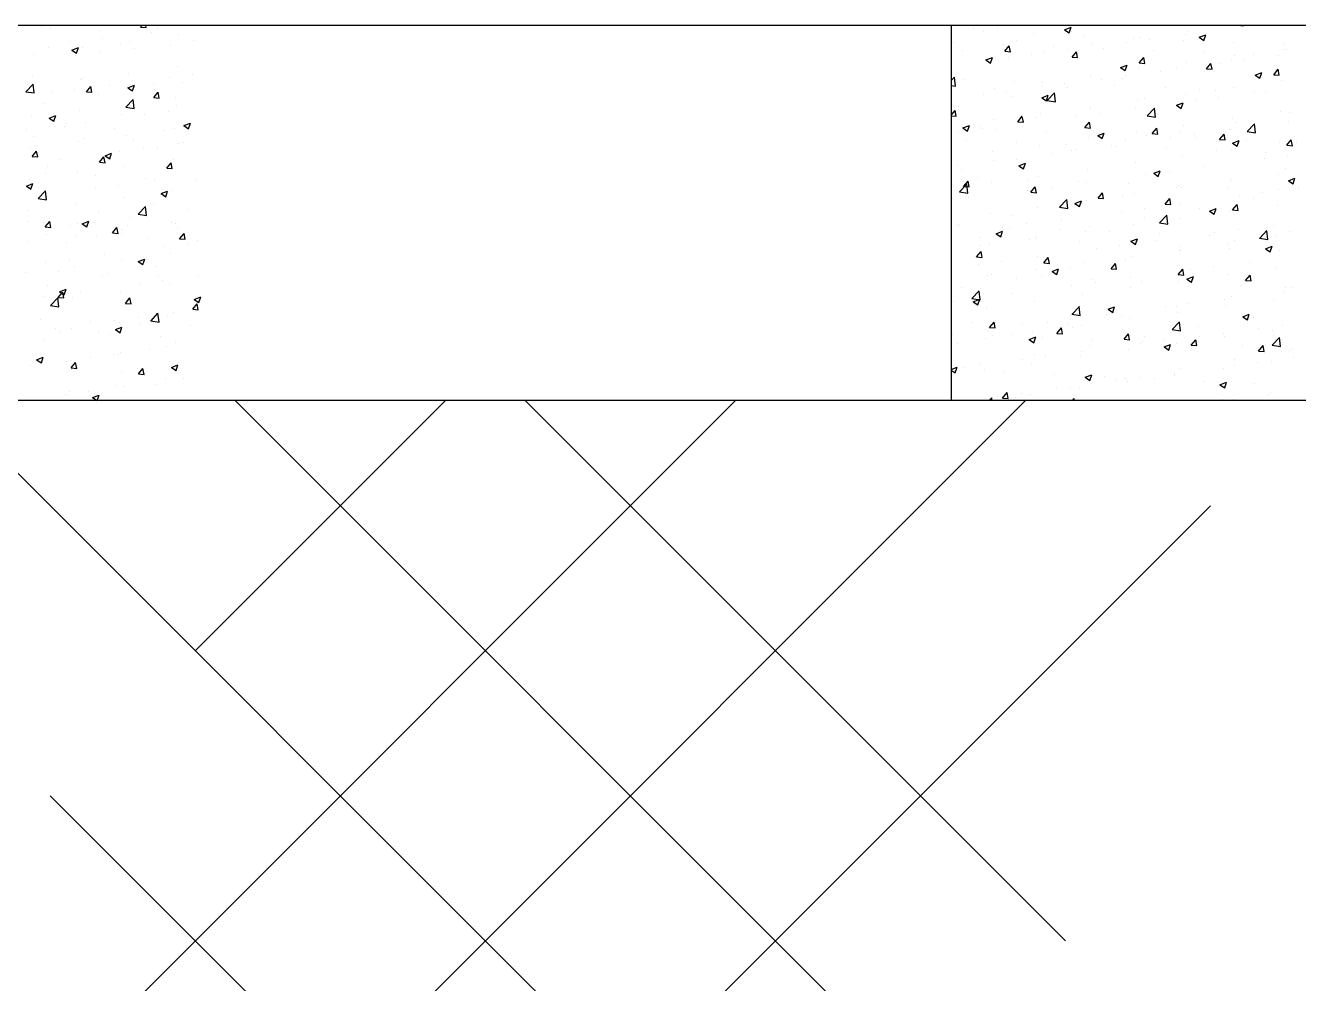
# Model space of a CAD drawing. Header units: millimetres. Extents: x 331487 to 517269, y 198509 to 399936.
# Drawn here: x 392906 to 394263, y 398915 to 399936 of the extents above; entities that cross this region are included whole.
import ezdxf

# ---------------------------------------------------------------- set-up
doc = ezdxf.new("R2010")
doc.units = ezdxf.units.MM
doc.header["$MEASUREMENT"] = 0
doc.linetypes.add('DASHED', pattern=[0.75, 0.5, -0.25])
doc.layers.add('9th_Sunk', color=251, linetype='DASHED', lineweight=5)
doc.layers.add('COLUMN', color=6, linetype='Continuous')

msp = doc.modelspace()

# ---------------------------------------------------------------- linework, layer by layer
at = {"layer": '9th_Sunk', "linetype": 'Continuous'}
for p, q in [((392770.1, 398643.6), (393663, 399536.5)), ((392770.1, 398334.3), (393972.3, 399536.5)), ((394942.9, 397413.5), (392820, 399536.5)), ((393086.8, 399269.7), (393353.6, 399536.5)), ((394478.9, 398186.9), (393129.3, 399536.5)), ((394014.9, 398960.3), (393438.7, 399536.5)), ((392770.1, 398024.9), (394169.5, 399424.3)), ((395407, 396640.1), (392932.1, 399115))]:
    msp.add_line(p, q, dxfattribs=at)
at = {"layer": 'COLUMN'}
for p, q in [((420345.7, 399936.5), (392220.1, 399936.5)), ((393892.9, 399936.5), (393892.9, 399536.5)), ((420350.1, 399536.5), (392620.1, 399536.5))]:
    msp.add_line(p, q, dxfattribs=at)
at = {"layer": 'COLUMN', "color": 2, "linetype": 'Continuous'}
for p, q in [((393028.5, 399934.7), (393030, 399936.5)), ((393034.5, 399934.2), (393034.1, 399936.5)), ((393941.9, 399935.8), (393941.9, 399935.8)), ((394201.9, 399936.5), (394204.4, 399936.1)), ((394204.4, 399936.1), (394204.4, 399936.5)), ((392922.4, 399935.2), (392922.4, 399935.2)), ((392932.8, 399933.3), (392932.8, 399933.3)), ((392986.2, 399931), (392986.2, 399931)), ((392988.1, 399923), (392988.1, 399923)), ((393028.5, 399934.7), (393034.5, 399934.2)), ((393039.6, 399928.8), (393039.6, 399928.8)), ((393046.4, 399933), (393046.4, 399933)), ((393068.5, 399926.5), (393068.5, 399926.5)), ((393916.9, 399933.2), (393916.9, 399933.2)), ((393927.4, 399929.7), (393927.4, 399929.7)), ((393980.8, 399927.5), (393980.8, 399927.5)), ((394013.9, 399931.9), (394020.9, 399934.6)), ((394013.9, 399931.9), (394018.9, 399928.6)), ((394018.9, 399928.6), (394020.9, 399934.6)), ((394021.3, 399930), (394021.3, 399930)), ((394034.2, 399925.2), (394034.2, 399925.2)), ((394087.6, 399923), (394087.6, 399923)), ((394094.5, 399923.4), (394094.5, 399923.4)), ((394104.8, 399922), (394104.8, 399922)), ((394142.7, 399927), (394142.7, 399927)), ((394145, 399929.8), (394145, 399929.8)), ((394157.6, 399923.9), (394164.6, 399926.6)), ((394157.6, 399923.9), (394162.6, 399920.6)), ((394162.6, 399920.6), (394164.6, 399926.6)), ((394205.8, 399935.3), (394205.8, 399935.3)), ((392929.8, 399913), (392929.8, 399913)), ((392953.9, 399919.8), (392953.9, 399919.8)), ((392955.2, 399910.3), (392962.2, 399913)), ((392955.2, 399910.3), (392960.2, 399906.9)), ((392960.2, 399906.9), (392962.2, 399912.9)), ((392966, 399912.6), (392966, 399912.6)), ((393007.3, 399917.6), (393007.3, 399917.6)), ((393016.6, 399919), (393016.6, 399919)), ((393022.2, 399912.4), (393022.2, 399912.4)), ((393060.7, 399915.3), (393060.7, 399915.3)), ((393085.3, 399920.7), (393085.3, 399920.7)), ((393895.1, 399918.6), (393895.1, 399918.6)), ((393904.7, 399910), (393904.7, 399910)), ((393948.5, 399916.3), (393948.5, 399916.3)), ((393950.1, 399909), (393955, 399914.8)), ((393950.1, 399909), (393956.1, 399908.5)), ((393956.1, 399908.5), (393955, 399914.8)), ((393963, 399920), (393963, 399920)), ((393991.2, 399908.9), (393991.2, 399908.9)), ((394001.9, 399914), (394001.9, 399914)), ((394016.6, 399910.4), (394016.6, 399910.4)), ((394021.9, 399902.7), (394026.7, 399908.5)), ((394027.8, 399902.2), (394026.7, 399908.5)), ((394043.1, 399916.4), (394043.1, 399916.4)), ((394055.3, 399911.8), (394055.3, 399911.8)), ((394079.8, 399918.7), (394079.8, 399918.7)), ((394108.7, 399909.5), (394108.7, 399909.5)), ((394141, 399920.7), (394141, 399920.7)), ((394194.3, 399918.5), (394194.3, 399918.5)), ((394247, 399911.1), (394247, 399911.1)), ((394247.7, 399916.2), (394247.7, 399916.2)), ((394250.4, 399910.4), (394250.4, 399910.4)), ((392914.7, 399905.6), (392914.7, 399905.6)), ((392959.2, 399904.1), (392959.2, 399904.1)), ((392984.3, 399907.4), (392984.3, 399907.4)), ((393929.9, 399899.7), (393936.9, 399902.4)), ((393929.9, 399899.7), (393934.9, 399896.3)), ((393934.9, 399896.3), (393936.9, 399902.4)), ((393940.7, 399902.5), (393940.7, 399902.5)), ((393953.7, 399902.1), (393953.7, 399902.1)), ((393978.8, 399905.4), (393978.8, 399905.4)), ((394021.9, 399902.7), (394027.9, 399902.2)), ((394093.6, 399896.5), (394098.4, 399902.2)), ((394093.6, 399896.5), (394099.6, 399896)), ((394099.6, 399895.9), (394098.4, 399902.2)), ((394143.8, 399896.5), (394143.8, 399896.5)), ((394162, 399907.3), (394162, 399907.3)), ((394165.3, 399890.2), (394170.1, 399895.9)), ((394171.3, 399889.7), (394170.1, 399895.9)), ((394179.5, 399895.9), (394179.5, 399895.9)), ((394192.1, 399900.4), (394192.1, 399900.4)), ((394195.7, 399904), (394195.7, 399904)), ((394204.6, 399899.2), (394204.6, 399899.2)), ((394215.4, 399905), (394215.4, 399905)), ((394242.4, 399904.1), (394242.4, 399904.1)), ((392912.9, 399882.5), (392912.9, 399882.5)), ((393015.3, 399885.7), (393015.3, 399885.7)), ((393067.3, 399893.2), (393067.3, 399893.2)), ((393084, 399884.5), (393084, 399884.5)), ((393892.9, 399877.7), (393896.4, 399881.3)), ((393897.5, 399871.8), (393896.4, 399881.3)), ((394041.9, 399883.1), (394041.9, 399883.1)), ((394073.6, 399891.7), (394080.6, 399894.3)), ((394073.6, 399891.7), (394078.6, 399888.3)), ((394078.5, 399882.6), (394078.5, 399882.6)), ((394078.6, 399888.3), (394080.6, 399894.3)), ((394093.3, 399890.1), (394093.3, 399890.1)), ((394116.4, 399887.5), (394116.4, 399887.5)), ((394133.8, 399890.4), (394133.8, 399890.4)), ((394165.3, 399890.2), (394171.3, 399889.7)), ((394217.3, 399883.6), (394224.3, 399886.3)), ((394217.3, 399883.6), (394222.3, 399880.3)), ((394222.3, 399880.3), (394224.3, 399886.3)), ((394237.1, 399883.9), (394241.9, 399889.7)), ((394237.1, 399883.9), (394243, 399883.4)), ((394243, 399883.4), (394241.9, 399889.7)), ((392906, 399865.8), (392913.7, 399873.9)), ((392913.5, 399872.3), (392913.5, 399872.3)), ((392914.9, 399864.5), (392913.8, 399874)), ((392958, 399867.9), (392958, 399867.9)), ((392964.8, 399879.3), (392964.8, 399879.3)), ((392966.3, 399880.2), (392966.3, 399880.2)), ((392970.6, 399865.8), (392975.5, 399871.5)), ((392976.6, 399865.2), (392975.5, 399871.5)), ((392995.8, 399872.9), (392995.8, 399872.9)), ((393014.9, 399870), (393021.9, 399872.7)), ((393014.9, 399870), (393019.9, 399866.6)), ((393019.7, 399877.9), (393019.7, 399877.9)), ((393019.9, 399866.6), (393021.9, 399872.7)), ((393042.3, 399873.3), (393042.3, 399873.3)), ((393059, 399881.2), (393059, 399881.2)), ((393073.1, 399875.7), (393073.1, 399875.7)), ((393892.9, 399872.5), (393897.5, 399871.8)), ((393907.5, 399878.9), (393907.5, 399878.9)), ((393939.5, 399869.2), (393939.5, 399869.2)), ((393960.9, 399876.6), (393960.9, 399876.6)), ((393990, 399875.6), (393990, 399875.6)), ((393990.3, 399870.9), (393990.3, 399870.9)), ((394014.3, 399874.4), (394014.3, 399874.4)), ((394017.2, 399870.4), (394017.2, 399870.4)), ((394053.5, 399879.3), (394053.5, 399879.3)), ((394067.7, 399872.1), (394067.7, 399872.1)), ((394075.5, 399880.4), (394075.5, 399880.4)), ((394121.1, 399869.9), (394121.1, 399869.9)), ((394157.8, 399868.4), (394157.8, 399868.4)), ((394194.5, 399870.7), (394194.5, 399870.7)), ((394216.1, 399878.4), (394216.1, 399878.4)), ((394245.8, 399877.8), (394245.8, 399877.8)), ((392906, 399865.8), (392914.9, 399864.5)), ((392932.9, 399864.6), (392932.9, 399864.6)), ((392970.6, 399865.8), (392976.6, 399865.3)), ((392984, 399863.3), (392984, 399863.3)), ((393012.7, 399849.3), (393020.5, 399857.4)), ((393021.6, 399847.9), (393020.5, 399857.4)), ((393042.4, 399859.5), (393047.2, 399865.2)), ((393042.4, 399859.5), (393048.4, 399859)), ((393048.4, 399859), (393047.2, 399865.2)), ((393066.1, 399859.9), (393066.1, 399859.9)), ((393927.4, 399862.7), (393927.4, 399862.7)), ((393952.4, 399866), (393952.4, 399866)), ((393958.8, 399860.4), (393958.8, 399860.4)), ((393989.6, 399859.4), (393996.6, 399862.1)), ((393989.6, 399859.4), (393994.6, 399856)), ((393994.6, 399856), (393996.6, 399862.1)), ((393995.3, 399856.6), (394004.2, 399855.2)), ((393995.4, 399856.6), (394003.1, 399864.7)), ((394004.2, 399855.2), (394003.1, 399864.7)), ((394092, 399856.8), (394092, 399856.8)), ((394099.4, 399858.4), (394099.4, 399858.4)), ((394142.5, 399863.2), (394142.5, 399863.2)), ((394153.2, 399856.4), (394153.2, 399856.4)), ((394174.5, 399867.6), (394174.5, 399867.6)), ((394178.3, 399859.7), (394178.3, 399859.7)), ((394216.1, 399864.7), (394216.1, 399864.7)), ((394227.8, 399865.4), (394227.8, 399865.4)), ((392925.7, 399853.3), (392925.7, 399853.3)), ((392963.6, 399846), (392963.6, 399846)), ((393008, 399841.4), (393008, 399841.4)), ((393012.7, 399849.3), (393021.6, 399847.9)), ((393014.1, 399852.4), (393014.1, 399852.4)), ((393032.7, 399841.8), (393032.7, 399841.8)), ((393057.7, 399845.1), (393057.7, 399845.1)), ((393066.3, 399851.4), (393066.3, 399851.4)), ((393892.9, 399840.8), (393897.1, 399845.8)), ((393898.3, 399839.6), (393897.1, 399845.8)), ((393900.5, 399850.3), (393900.5, 399850.3)), ((393988.8, 399842.3), (393988.8, 399842.3)), ((394040.7, 399849.8), (394040.7, 399849.8)), ((394041.1, 399848.4), (394041.1, 399848.4)), ((394052.2, 399843.1), (394052.2, 399843.1)), ((394090.1, 399848.1), (394090.1, 399848.1)), ((394102.1, 399840.1), (394109.9, 399848.2)), ((394110.9, 399838.7), (394109.8, 399848.2)), ((394133.3, 399851.4), (394140.3, 399854.1)), ((394133.3, 399851.4), (394138.3, 399848)), ((394138.3, 399848), (394140.3, 399854.1)), ((394244.6, 399844.5), (394244.6, 399844.5)), ((394254.3, 399843.4), (394254.3, 399843.4)), ((392912.3, 399839), (392912.3, 399839)), ((392930.9, 399837.7), (392937.9, 399840.4)), ((392930.9, 399837.7), (392935.9, 399834.4)), ((392931.7, 399828.5), (392931.7, 399828.5)), ((392935.9, 399834.4), (392937.9, 399840.4)), ((392946.8, 399829.1), (392946.8, 399829.1)), ((392949.6, 399831.4), (392949.6, 399831.4)), ((392969.5, 399833.5), (392969.5, 399833.5)), ((393074.6, 399829.7), (393081.6, 399832.4)), ((393074.6, 399829.7), (393079.6, 399826.4)), ((393079.6, 399826.4), (393081.6, 399832.4)), ((393892.9, 399840), (393898.3, 399839.6)), ((393905.6, 399827.2), (393912.6, 399829.8)), ((393905.6, 399827.2), (393910.5, 399823.8)), ((393910.5, 399823.8), (393912.6, 399829.8)), ((393924.5, 399828.4), (393924.5, 399828.4)), ((393938.2, 399835.9), (393938.2, 399835.9)), ((393964, 399833.8), (393968.8, 399839.6)), ((393964, 399833.8), (393970, 399833.3)), ((393964, 399831.5), (393964, 399831.5)), ((393970, 399833.3), (393968.8, 399839.5)), ((393982.8, 399838.4), (393982.8, 399838.4)), ((394027.2, 399839.8), (394027.2, 399839.8)), ((394035.7, 399827.5), (394040.6, 399833.3)), ((394035.7, 399827.5), (394041.7, 399827)), ((394041.7, 399827), (394040.6, 399833.3)), ((394102, 399840), (394110.9, 399838.7)), ((394107.5, 399821.3), (394112.3, 399827)), ((394113.5, 399820.7), (394112.3, 399827)), ((394141.3, 399829.9), (394141.3, 399829.9)), ((394193.3, 399837.4), (394193.3, 399837.4)), ((394196, 399833.4), (394196, 399833.4)), ((394208.8, 399823.5), (394216.6, 399831.6)), ((394217.7, 399822.1), (394216.6, 399831.6)), ((394253, 399833.6), (394253, 399833.6)), ((392906.6, 399825.2), (392906.6, 399825.2)), ((392914.5, 399817.9), (392914.5, 399817.9)), ((392967.9, 399815.7), (392967.9, 399815.7)), ((393000.2, 399826.8), (393000.2, 399826.8)), ((393012.9, 399819.2), (393012.9, 399819.2)), ((393021.3, 399813.4), (393021.3, 399813.4)), ((393053.6, 399824.6), (393053.6, 399824.6)), ((393064.8, 399826.7), (393064.8, 399826.7)), ((393901.1, 399823.2), (393901.1, 399823.2)), ((393909.2, 399814.4), (393909.2, 399814.4)), ((393926.1, 399826.5), (393926.1, 399826.5)), ((393941.4, 399825.5), (393941.4, 399825.5)), ((393994.8, 399823.3), (393994.8, 399823.3)), ((394039.5, 399816.5), (394039.5, 399816.5)), ((394048.2, 399821), (394048.2, 399821)), ((394049.3, 399819.1), (394056.3, 399821.8)), ((394049.3, 399819.1), (394054.2, 399815.8)), ((394054.2, 399815.8), (394056.3, 399821.8)), ((394079.3, 399813.4), (394079.3, 399813.4)), ((394090.8, 399823.5), (394090.8, 399823.5)), ((394101.6, 399818.8), (394101.6, 399818.8)), ((394107.5, 399821.3), (394113.5, 399820.7)), ((394126.9, 399817), (394126.9, 399817)), ((394137.6, 399823.4), (394137.6, 399823.4)), ((394152, 399820.3), (394152, 399820.3)), ((394155, 399816.5), (394155, 399816.5)), ((394179.2, 399815), (394184, 399820.7)), ((394179.2, 399815), (394185.2, 399814.5)), ((394185.2, 399814.5), (394184, 399820.7)), ((394189.8, 399825.3), (394189.8, 399825.3)), ((394193, 399811.1), (394200, 399813.8)), ((394198, 399807.8), (394200, 399813.8)), ((394208.4, 399814.3), (394208.4, 399814.3)), ((394208.8, 399823.5), (394217.7, 399822.1)), ((394250.9, 399808.7), (394255.7, 399814.4)), ((394256.9, 399808.2), (394255.7, 399814.4)), ((392911.1, 399805.7), (392911.1, 399805.7)), ((392912.8, 399796.8), (392917.6, 399802.6)), ((392918.8, 399796.3), (392917.6, 399802.6)), ((392962.4, 399812.8), (392962.4, 399812.8)), ((392990.6, 399797.5), (392997.6, 399800.2)), ((392995.6, 399794.1), (392997.6, 399800.2)), ((393006.4, 399802.3), (393006.4, 399802.3)), ((393031.4, 399805.6), (393031.4, 399805.6)), ((393046.1, 399806.4), (393046.1, 399806.4)), ((393069.3, 399810.6), (393069.3, 399810.6)), ((393074.7, 399811.2), (393074.7, 399811.2)), ((393937, 399802.6), (393937, 399802.6)), ((393962.5, 399812.1), (393962.5, 399812.1)), ((393987.5, 399809), (393987.5, 399809)), ((394000.9, 399800.4), (394000.9, 399800.4)), ((394015.9, 399809.9), (394015.9, 399809.9)), ((394021, 399803.4), (394021, 399803.4)), ((394025.9, 399803.7), (394025.9, 399803.7)), ((394063.8, 399808.7), (394063.8, 399808.7)), ((394069.3, 399807.6), (394069.3, 399807.6)), ((394122.7, 399805.3), (394122.7, 399805.3)), ((394176.1, 399803.1), (394176.1, 399803.1)), ((394192.1, 399804.1), (394192.1, 399804.1)), ((394193, 399811.1), (394198, 399807.8)), ((394229.4, 399800.8), (394229.4, 399800.8)), ((394243.4, 399811.2), (394243.4, 399811.2)), ((394250.9, 399808.7), (394256.9, 399808.2)), ((394261.7, 399812), (394261.7, 399812)), ((392912.8, 399796.8), (392918.8, 399796.3)), ((392929.5, 399786.4), (392929.5, 399786.4)), ((392943.2, 399794), (392943.2, 399794)), ((392984.5, 399790.6), (392989.3, 399796.3)), ((392984.5, 399790.6), (392990.5, 399790)), ((392987.8, 399796.4), (392987.8, 399796.4)), ((392990.5, 399790), (392989.3, 399796.3)), ((392990.6, 399797.5), (392995.6, 399794.1)), ((393056.3, 399784.3), (393061.1, 399790)), ((393062.2, 399783.8), (393061.1, 399790)), ((393063.6, 399793.4), (393063.6, 399793.4)), ((393899.8, 399787.1), (393899.8, 399787.1)), ((393937.7, 399792.1), (393937.7, 399792.1)), ((393962.7, 399793.4), (393962.7, 399793.4)), ((393965.2, 399786.9), (393972.2, 399789.6)), ((393965.2, 399786.9), (393970.2, 399783.5)), ((393970.2, 399783.5), (393972.2, 399789.6)), ((394089.6, 399790.2), (394089.6, 399790.2)), ((394140.1, 399796.6), (394140.1, 399796.6)), ((394226.7, 399794.1), (394226.7, 399794.1)), ((394251.7, 399797.4), (394251.7, 399797.4)), ((392926.9, 399778.3), (392926.9, 399778.3)), ((392961.2, 399779.5), (392961.2, 399779.5)), ((392980.3, 399776), (392980.3, 399776)), ((393011.7, 399785.9), (393011.7, 399785.9)), ((393033.7, 399773.8), (393033.7, 399773.8)), ((393056.3, 399784.3), (393062.2, 399783.8)), ((393904.4, 399783.4), (393904.4, 399783.4)), ((393921.6, 399774.7), (393921.6, 399774.7)), ((393986.3, 399775.7), (393986.3, 399775.7)), ((394038.3, 399783.2), (394038.3, 399783.2)), ((394100.6, 399777.5), (394100.6, 399777.5)), ((394109, 399778.9), (394116, 399781.6)), ((394109, 399778.9), (394113.9, 399775.5)), ((394113.9, 399775.5), (394116, 399781.6)), ((394125.6, 399780.8), (394125.6, 399780.8)), ((394163.5, 399785.8), (394163.5, 399785.8)), ((394191.8, 399773.8), (394191.8, 399773.8)), ((394242.2, 399777.9), (394242.2, 399777.9)), ((394250.1, 399783.8), (394250.1, 399783.8)), ((394252.7, 399770.9), (394259.7, 399773.6)), ((394257.6, 399767.5), (394259.7, 399773.6)), ((392906.6, 399765.2), (392913.6, 399767.9)), ((392906.6, 399765.2), (392911.6, 399761.9)), ((392909.8, 399772.4), (392909.8, 399772.4)), ((392911.5, 399761.9), (392913.6, 399767.9)), ((392919.2, 399751.9), (392927, 399760)), ((392928.1, 399750.5), (392927, 399760)), ((392980.1, 399762.9), (392980.1, 399762.9)), ((393005.1, 399766.2), (393005.1, 399766.2)), ((393043, 399771.2), (393043, 399771.2)), ((393050.3, 399757.2), (393057.3, 399759.9)), ((393055.3, 399753.9), (393057.3, 399759.9)), ((393062.4, 399760.1), (393062.4, 399760.1)), ((393087.1, 399771.5), (393087.1, 399771.5)), ((393901.9, 399759.2), (393909.7, 399767.3)), ((393901.9, 399759.2), (393910.8, 399757.8)), ((393906.2, 399764.9), (393911, 399770.6)), ((393906.2, 399764.9), (393912.1, 399764.3)), ((393910.8, 399757.8), (393909.6, 399767.3)), ((393912.1, 399764.3), (393911, 399770.6)), ((393935.8, 399769.3), (393935.8, 399769.3)), ((393974.6, 399760.9), (393974.6, 399760.9)), ((393974.9, 399772.5), (393974.9, 399772.5)), ((393977.9, 399758.6), (393982.7, 399764.3)), ((393983.9, 399758.1), (393982.7, 399764.3)), ((393999.6, 399764.2), (393999.6, 399764.2)), ((394028.3, 399770.2), (394028.3, 399770.2)), ((394037.5, 399769.2), (394037.5, 399769.2)), ((394081.7, 399767.9), (394081.7, 399767.9)), ((394133.5, 399763.8), (394133.5, 399763.8)), ((394135.1, 399765.7), (394135.1, 399765.7)), ((394138.9, 399763.4), (394138.9, 399763.4)), ((394188.5, 399763.4), (394188.5, 399763.4)), ((394190.8, 399770.9), (394190.8, 399770.9)), ((394241.8, 399761.2), (394241.8, 399761.2)), ((394252.7, 399770.9), (394257.6, 399767.5)), ((394263.3, 399763), (394263.3, 399763)), ((392916.9, 399754.6), (392916.9, 399754.6)), ((392919.2, 399751.9), (392928.1, 399750.5)), ((392960, 399746.2), (392960, 399746.2)), ((393010.5, 399752.6), (393010.5, 399752.6)), ((393042, 399746.7), (393042, 399746.7)), ((393050.3, 399757.2), (393055.3, 399753.9)), ((393911.4, 399752.6), (393911.4, 399752.6)), ((393977.9, 399758.6), (393983.9, 399758.1)), ((394008.6, 399742.7), (394016.4, 399750.8)), ((394017.5, 399741.3), (394016.4, 399750.8)), ((394024.9, 399746.6), (394031.9, 399749.3)), ((394024.9, 399746.6), (394029.9, 399743.3)), ((394029.9, 399743.3), (394031.9, 399749.3)), ((394037, 399749.9), (394037, 399749.9)), ((394049.6, 399752.3), (394054.4, 399758.1)), ((394049.6, 399752.3), (394055.6, 399751.8)), ((394055.6, 399751.8), (394054.4, 399758.1)), ((394075.2, 399753.7), (394075.2, 399753.7)), ((394088.4, 399757), (394088.4, 399757)), ((394121.4, 399746), (394126.2, 399751.8)), ((394121.4, 399746), (394127.3, 399745.5)), ((394127.3, 399745.5), (394126.2, 399751.8)), ((394137.2, 399746.4), (394137.2, 399746.4)), ((394193.1, 399739.8), (394197.9, 399745.5)), ((394199.1, 399739.2), (394197.9, 399745.5)), ((394200.4, 399754.7), (394200.4, 399754.7)), ((394215.8, 399751.8), (394215.8, 399751.8)), ((394225.4, 399758), (394225.4, 399758)), ((392908.6, 399739.1), (392908.6, 399739.1)), ((392983.7, 399736.7), (392983.7, 399736.7)), ((393025.9, 399735.3), (393033.7, 399743.4)), ((393026, 399735.3), (393034.9, 399733.9)), ((393034.9, 399733.9), (393033.7, 399743.4)), ((393079.8, 399740.1), (393079.8, 399740.1)), ((393934.6, 399736), (393934.6, 399736)), ((393958.6, 399733.7), (393958.6, 399733.7)), ((393985.1, 399742.4), (393985.1, 399742.4)), ((394008.6, 399742.6), (394017.5, 399741.3)), ((394016.9, 399743.7), (394016.9, 399743.7)), ((394074.3, 399738.1), (394074.3, 399738.1)), ((394099.3, 399741.4), (394099.3, 399741.4)), ((394115.3, 399726.1), (394123.1, 399734.2)), ((394124.2, 399724.7), (394123.1, 399734.2)), ((394157.5, 399741.8), (394157.5, 399741.8)), ((394168.7, 399738.6), (394175.7, 399741.3)), ((394168.7, 399738.6), (394173.6, 399735.3)), ((394173.6, 399735.3), (394175.7, 399741.3)), ((394189.6, 399737.6), (394189.6, 399737.6)), ((394193.1, 399739.8), (394199.1, 399739.2)), ((394241, 399744.6), (394241, 399744.6)), ((392907.5, 399727.2), (392907.5, 399727.2)), ((392925.4, 399726.7), (392925.4, 399726.7)), ((392926.7, 399721.6), (392931.5, 399727.4)), ((392926.7, 399721.6), (392932.7, 399721.1)), ((392932.6, 399721.1), (392931.5, 399727.4)), ((392953.8, 399723.5), (392953.8, 399723.5)), ((392960.8, 399724.9), (392960.8, 399724.9)), ((392966.3, 399725), (392973.3, 399727.7)), ((392966.3, 399725), (392971.2, 399721.6)), ((392971.2, 399721.6), (392973.3, 399727.7)), ((392978.8, 399726.8), (392978.8, 399726.8)), ((392998.4, 399715.3), (393003.2, 399721.1)), ((393004.4, 399714.8), (393003.2, 399721.1)), ((393009.3, 399719.3), (393009.3, 399719.3)), ((393014.2, 399722.7), (393014.2, 399722.7)), ((393016.7, 399731.7), (393016.7, 399731.7)), ((393061.2, 399726.8), (393061.2, 399726.8)), ((393066, 399724.8), (393066, 399724.8)), ((393067.6, 399720.4), (393067.6, 399720.4)), ((393900.2, 399723.7), (393900.2, 399723.7)), ((393902.1, 399723.6), (393902.1, 399723.6)), ((393948.2, 399721.5), (393948.2, 399721.5)), ((393955.5, 399721.4), (393955.5, 399721.4)), ((393973.3, 399724.8), (393973.3, 399724.8)), ((394008.8, 399719.1), (394008.8, 399719.1)), ((394011.2, 399729.8), (394011.2, 399729.8)), ((394040.8, 399721.8), (394040.8, 399721.8)), ((394087.2, 399723.7), (394087.2, 399723.7)), ((394099.2, 399731.8), (394099.2, 399731.8)), ((394115.3, 399726.1), (394124.2, 399724.7)), ((394137.7, 399730.1), (394137.7, 399730.1)), ((394199.1, 399718.5), (394199.1, 399718.5)), ((394237, 399723.5), (394237, 399723.5)), ((392907.4, 399705.8), (392907.4, 399705.8)), ((392928.5, 399713.7), (392928.5, 399713.7)), ((392949.3, 399704.7), (392949.3, 399704.7)), ((392958.8, 399712.9), (392958.8, 399712.9)), ((392981.9, 399711.5), (392981.9, 399711.5)), ((392998.4, 399715.3), (393004.4, 399714.8)), ((393007.7, 399714.8), (393007.7, 399714.8)), ((393035.3, 399709.2), (393035.3, 399709.2)), ((393070.1, 399709.1), (393074.9, 399714.8)), ((393070.1, 399709.1), (393076.1, 399708.5)), ((393076.1, 399708.5), (393074.9, 399714.8)), ((393088.7, 399707), (393088.7, 399707)), ((393923.2, 399710.2), (393923.2, 399710.2)), ((393940.9, 399714.4), (393947.9, 399717.1)), ((393940.9, 399714.4), (393945.9, 399711)), ((393945.9, 399711), (393947.9, 399717.1)), ((393976.5, 399707.9), (393976.5, 399707.9)), ((393982.5, 399711.8), (393982.5, 399711.8)), ((393983.9, 399709.1), (393983.9, 399709.1)), ((394029.9, 399705.7), (394029.9, 399705.7)), ((394035.8, 399716.6), (394035.8, 399716.6)), ((394062.2, 399716.8), (394062.2, 399716.8)), ((394084.6, 399706.4), (394091.6, 399709.1)), ((394084.6, 399706.4), (394089.6, 399703)), ((394089.6, 399703), (394091.6, 399709.1)), ((394110.9, 399706.9), (394110.9, 399706.9)), ((394115.6, 399714.6), (394115.6, 399714.6)), ((394169, 399712.3), (394169, 399712.3)), ((394174.1, 399715.2), (394174.1, 399715.2)), ((394195.7, 399706.8), (394195.7, 399706.8)), ((394222, 399709.5), (394230.9, 399708.2)), ((394222.1, 399709.6), (394229.8, 399717.7)), ((394222.4, 399710.1), (394222.4, 399710.1)), ((394230.9, 399708.2), (394229.8, 399717.6)), ((394239.8, 399711.3), (394239.8, 399711.3)), ((394254, 399716.8), (394254, 399716.8)), ((392990.4, 399692.3), (392990.4, 399692.3)), ((393053.5, 399700.6), (393053.5, 399700.6)), ((393060, 399693.5), (393060, 399693.5)), ((393078.6, 399703.9), (393078.6, 399703.9)), ((393920, 399689.6), (393924.9, 399695.4)), ((393924.2, 399701.8), (393924.2, 399701.8)), ((393926, 399689.1), (393924.9, 399695.4)), ((393933.4, 399702.7), (393933.4, 399702.7)), ((394048, 399698.6), (394048, 399698.6)), ((394073, 399701.9), (394073, 399701.9)), ((394083.3, 399703.4), (394083.3, 399703.4)), ((394136.5, 399696.8), (394136.5, 399696.8)), ((394136.7, 399701.2), (394136.7, 399701.2)), ((394137.3, 399696.8), (394137.3, 399696.8)), ((394188.4, 399704.3), (394188.4, 399704.3)), ((394190.1, 399698.9), (394190.1, 399698.9)), ((394228.3, 399698.4), (394235.3, 399701)), ((394228.3, 399698.4), (394233.3, 399695)), ((394233.3, 399695), (394235.3, 399701)), ((394243.5, 399696.6), (394243.5, 399696.6)), ((392927.5, 399684), (392927.5, 399684)), ((392952.5, 399687.3), (392952.5, 399687.3)), ((392957.5, 399679.6), (392957.5, 399679.6)), ((393008, 399686), (393008, 399686)), ((393026, 399684.7), (393033, 399687.4)), ((393026, 399684.7), (393030.9, 399681.4)), ((393030.9, 399681.4), (393033, 399687.4)), ((393045.8, 399679.8), (393045.8, 399679.8)), ((393920, 399689.6), (393926, 399689.1)), ((393921.9, 399682.1), (393921.9, 399682.1)), ((393947, 399685.3), (393947, 399685.3)), ((393984.8, 399690.3), (393984.8, 399690.3)), ((393991.8, 399683.4), (393996.6, 399689.1)), ((393991.8, 399683.4), (393997.8, 399682.8)), ((393997.7, 399682.8), (393996.6, 399689.1)), ((394034.6, 399683.3), (394034.6, 399683.3)), ((394063.5, 399677.1), (394068.3, 399682.8)), ((394069.5, 399676.6), (394068.3, 399682.8)), ((394079, 399686.8), (394079, 399686.8)), ((394086, 399690.4), (394086, 399690.4)), ((394172.8, 399679.1), (394172.8, 399679.1)), ((394210.7, 399684.1), (394210.7, 399684.1)), ((394238.5, 399678), (394238.5, 399678)), ((392906.2, 399672.6), (392906.2, 399672.6)), ((392940.9, 399674.1), (392940.9, 399674.1)), ((392987.5, 399669.7), (392987.5, 399669.7)), ((392994.3, 399671.8), (392994.3, 399671.8)), ((393047.7, 399669.6), (393047.7, 399669.6)), ((393052.3, 399664.5), (393052.3, 399664.5)), ((393090.1, 399669.5), (393090.1, 399669.5)), ((393932.2, 399669.4), (393932.2, 399669.4)), ((393935.6, 399670.5), (393935.6, 399670.5)), ((393962.4, 399666.8), (393962.4, 399666.8)), ((393982.7, 399675.8), (393982.7, 399675.8)), ((393988.9, 399668.3), (393988.9, 399668.3)), ((394000.6, 399674.1), (394007.6, 399676.8)), ((394000.6, 399674.1), (394005.6, 399670.8)), ((394005.6, 399670.8), (394007.6, 399676.8)), ((394020.7, 399676.8), (394020.7, 399676.8)), ((394042.3, 399666), (394042.3, 399666)), ((394063.5, 399677.1), (394069.5, 399676.6)), ((394084.6, 399667.5), (394084.6, 399667.5)), ((394135.2, 399670.8), (394140, 399676.6)), ((394135.2, 399670.8), (394141.2, 399670.3)), ((394141.2, 399670.3), (394140, 399676.6)), ((394144.3, 399666.1), (394151.3, 399668.8)), ((394144.3, 399666.1), (394149.3, 399662.7)), ((394147.8, 399675.8), (394147.8, 399675.8)), ((394149.3, 399662.7), (394151.3, 399668.8)), ((394187.2, 399671), (394187.2, 399671)), ((394207, 399664.5), (394211.8, 399670.3)), ((394207, 399664.5), (394212.9, 399664)), ((394212.9, 399664), (394211.8, 399670.3)), ((392929.2, 399659.7), (392929.2, 399659.7)), ((392940.5, 399646.4), (392945.4, 399652.1)), ((392941.9, 399652.5), (392948.9, 399655.1)), ((392941.9, 399652.5), (392946.9, 399649.1)), ((392946.5, 399645.9), (392945.4, 399652.1)), ((392946.9, 399649.1), (392948.9, 399655.1)), ((392964.1, 399652.9), (392964.1, 399652.9)), ((393006.8, 399652.7), (393006.8, 399652.7)), ((393027.2, 399661.2), (393027.2, 399661.2)), ((393058.8, 399660.2), (393058.8, 399660.2)), ((393904.1, 399656.7), (393904.1, 399656.7)), ((393915.1, 399645.3), (393922.9, 399653.4)), ((393924, 399643.8), (393922.9, 399653.3)), ((393958.5, 399650.9), (393958.5, 399650.9)), ((394021.7, 399659.2), (394021.7, 399659.2)), ((394046.7, 399662.5), (394046.7, 399662.5)), ((394084.7, 399657.1), (394084.7, 399657.1)), ((394095.7, 399663.8), (394095.7, 399663.8)), ((394135.3, 399663.5), (394135.3, 399663.5)), ((394149.1, 399661.5), (394149.1, 399661.5)), ((394202.5, 399659.3), (394202.5, 399659.3)), ((394247.5, 399653), (394247.5, 399653)), ((394249.9, 399657.1), (394249.9, 399657.1)), ((394255.9, 399657), (394255.9, 399657)), ((392926.2, 399647.9), (392926.2, 399647.9)), ((392932.5, 399637.9), (392940.3, 399646)), ((392932.5, 399637.9), (392941.4, 399636.5)), ((392941.4, 399636.5), (392940.3, 399646)), ((392940.5, 399646.4), (392946.5, 399645.9)), ((392956.3, 399646.3), (392956.3, 399646.3)), ((393012.3, 399640.1), (393017.1, 399645.9)), ((393012.3, 399640.1), (393018.3, 399639.6)), ((393018.3, 399639.6), (393017.1, 399645.9)), ((393084, 399633.8), (393088.8, 399639.6)), ((393085.6, 399644.4), (393092.7, 399647.1)), ((393085.6, 399644.4), (393090.6, 399641.1)), ((393090, 399633.3), (393088.8, 399639.6)), ((393090.6, 399641.1), (393092.6, 399647.1)), ((393895.6, 399642.6), (393895.6, 399642.6)), ((393915.1, 399645.2), (393924, 399643.8)), ((393916.6, 399641.9), (393923.6, 399644.5)), ((393916.6, 399641.9), (393921.6, 399638.5)), ((393920.7, 399645.9), (393920.7, 399645.9)), ((393921.6, 399638.5), (393923.6, 399644.5)), ((393981.5, 399642.6), (393981.5, 399642.6)), ((394033.4, 399650), (394033.4, 399650)), ((394133.2, 399637.1), (394133.2, 399637.1)), ((394146.5, 399639.7), (394146.5, 399639.7)), ((394184.4, 399644.6), (394184.4, 399644.6)), ((394186, 399637.7), (394186, 399637.7)), ((394191.5, 399647.1), (394191.5, 399647.1)), ((394237.3, 399644.7), (394237.3, 399644.7)), ((393025.9, 399625), (393025.9, 399625)), ((393039.2, 399621.3), (393047, 399629.5)), ((393048.1, 399620), (393047, 399629.5)), ((393057.6, 399626.9), (393057.6, 399626.9)), ((393063.8, 399630), (393063.8, 399630)), ((393084, 399633.8), (393090, 399633.3)), ((393930.9, 399636.1), (393930.9, 399636.1)), ((394021.8, 399628.7), (394030.7, 399627.3)), ((394021.9, 399628.7), (394029.7, 399636.8)), ((394030.7, 399627.3), (394029.6, 399636.8)), ((394058.3, 399628), (394058.3, 399628)), ((394060.3, 399633.8), (394067.3, 399636.5)), ((394060.3, 399633.8), (394065.3, 399630.5)), ((394065.3, 399630.5), (394067.3, 399636.5)), ((394074.9, 399627.1), (394074.9, 399627.1)), ((394083.5, 399623.8), (394083.5, 399623.8)), ((394121.4, 399636.4), (394121.4, 399636.4)), ((394134, 399630.2), (394134, 399630.2)), ((394204, 399625.8), (394211, 399628.5)), ((394204, 399625.8), (394209, 399622.5)), ((394209, 399622.5), (394211, 399628.5)), ((394215.5, 399625.2), (394215.5, 399625.2)), ((392921.5, 399623), (392921.5, 399623)), ((392937.8, 399613.4), (392937.8, 399613.4)), ((392955.1, 399613), (392955.1, 399613)), ((392974.9, 399620.7), (392974.9, 399620.7)), ((392983.4, 399610.1), (392983.4, 399610.1)), ((393000.9, 399621.7), (393000.9, 399621.7)), ((393001.6, 399612.2), (393008.6, 399614.9)), ((393001.6, 399612.2), (393006.6, 399608.8)), ((393005.6, 399619.4), (393005.6, 399619.4)), ((393006.6, 399608.8), (393008.6, 399614.9)), ((393028.2, 399618.5), (393028.2, 399618.5)), ((393039.2, 399621.4), (393048.1, 399620)), ((393041.7, 399620.1), (393041.7, 399620.1)), ((393081.6, 399616.2), (393081.6, 399616.2)), ((393916.1, 399619.4), (393916.1, 399619.4)), ((393932.2, 399611.5), (393932.2, 399611.5)), ((393933.9, 399614.4), (393938.7, 399620.2)), ((393933.9, 399614.4), (393939.9, 399613.9)), ((393939.9, 399613.9), (393938.7, 399620.2)), ((393969.5, 399617.2), (393969.5, 399617.2)), ((393995.4, 399619.8), (393995.4, 399619.8)), ((394005.6, 399608.1), (394010.5, 399613.9)), ((394011.6, 399607.6), (394010.5, 399613.9)), ((394016.6, 399617.1), (394016.6, 399617.1)), ((394020.4, 399623.1), (394020.4, 399623.1)), ((394022.9, 399614.9), (394022.9, 399614.9)), ((394032.2, 399616.8), (394032.2, 399616.8)), ((394076.2, 399612.7), (394076.2, 399612.7)), ((394128.6, 399612.2), (394136.4, 399620.3)), ((394128.6, 399612.1), (394137.5, 399610.7)), ((394129.6, 399610.4), (394129.6, 399610.4)), ((394137.5, 399610.7), (394136.4, 399620.2)), ((394157.2, 399615.2), (394157.2, 399615.2)), ((394221.2, 399613.5), (394221.2, 399613.5)), ((394236.1, 399611.5), (394236.1, 399611.5)), ((394246.2, 399616.8), (394246.2, 399616.8)), ((392925.1, 399600.1), (392925.1, 399600.1)), ((392942.6, 399609.5), (392942.6, 399609.5)), ((392995.9, 399607.3), (392995.9, 399607.3)), ((393049.3, 399605), (393049.3, 399605)), ((393065.7, 399598.1), (393065.7, 399598.1)), ((393894.4, 399606.5), (393894.4, 399606.5)), ((393899.9, 399597.1), (393899.9, 399597.1)), ((393929.7, 399602.9), (393929.7, 399602.9)), ((393937.2, 399606), (393937.2, 399606)), ((393958.3, 399607.1), (393958.3, 399607.1)), ((393976.3, 399601.6), (393983.3, 399604.3)), ((393976.3, 399601.6), (393981.2, 399598.2)), ((393980.2, 399609.3), (393980.2, 399609.3)), ((393981.2, 399598.2), (393983.3, 399604.3)), ((393990.6, 399603.7), (393990.6, 399603.7)), ((394005.6, 399608.1), (394011.6, 399607.6)), ((394043.9, 399601.5), (394043.9, 399601.5)), ((394077.4, 399601.9), (394082.2, 399607.6)), ((394077.4, 399601.9), (394083.4, 399601.3)), ((394083.3, 399601.3), (394082.2, 399607.6)), ((394095.1, 399596.9), (394095.1, 399596.9)), ((394097.3, 399599.2), (394097.3, 399599.2)), ((394098.9, 399605.2), (394098.9, 399605.2)), ((394120, 399593.6), (394127, 399596.3)), ((394120.2, 399600.2), (394120.2, 399600.2)), ((394125, 399590.2), (394127, 399596.3)), ((394132.8, 399596.9), (394132.8, 399596.9)), ((394149.1, 399595.6), (394153.9, 399601.3)), ((394150.7, 399597), (394150.7, 399597)), ((394155.1, 399595.1), (394153.9, 399601.3)), ((394158, 399605.2), (394158, 399605.2)), ((394183, 399608.2), (394183, 399608.2)), ((394184.8, 399604.4), (394184.8, 399604.4)), ((394235.3, 399595.6), (394243.1, 399603.7)), ((394236.4, 399605.9), (394236.4, 399605.9)), ((394244.2, 399594.2), (394243.1, 399603.7)), ((392917.6, 399579.9), (392924.6, 399582.6)), ((392922.6, 399576.6), (392924.6, 399582.6)), ((392999.6, 399585.6), (392999.6, 399585.6)), ((393004.4, 399586.1), (393004.4, 399586.1)), ((393007.4, 399588.1), (393007.4, 399588.1)), ((393037.5, 399590.6), (393037.5, 399590.6)), ((393056.3, 399593.6), (393056.3, 399593.6)), ((393982.2, 399585.1), (393982.2, 399585.1)), ((393994.1, 399583.6), (393994.1, 399583.6)), ((394031, 399583.5), (394031, 399583.5)), ((394032, 399588.6), (394032, 399588.6)), ((394040.5, 399595.1), (394040.5, 399595.1)), ((394082.3, 399590.5), (394082.3, 399590.5)), ((394120, 399593.6), (394125, 399590.2)), ((394149.1, 399595.6), (394155.1, 399595.1)), ((394204.1, 399594.7), (394204.1, 399594.7)), ((394220.8, 399589.3), (394225.6, 399595.1)), ((394220.8, 399589.3), (394226.8, 399588.8)), ((394226.8, 399588.8), (394225.6, 399595.1)), ((394235.3, 399595.6), (394244.2, 399594.2)), ((394253.7, 399590.2), (394253.7, 399590.2)), ((394257.5, 399592.5), (394257.5, 399592.5)), ((392911.5, 399574), (392911.5, 399574)), ((392917.6, 399579.9), (392922.6, 399576.6)), ((392949, 399578.1), (392949, 399578.1)), ((392953.9, 399579.7), (392953.9, 399579.7)), ((392954.4, 399571.2), (392959.2, 399576.9)), ((392954.4, 399571.2), (392960.4, 399570.7)), ((392955, 399569.9), (392955, 399569.9)), ((392960.4, 399570.6), (392959.2, 399576.9)), ((392974.6, 399582.3), (392974.6, 399582.3)), ((393026.2, 399564.9), (393031, 399570.6)), ((393032.1, 399564.4), (393031, 399570.6)), ((393061.3, 399571.9), (393068.3, 399574.6)), ((393061.3, 399571.9), (393066.3, 399568.6)), ((393066.3, 399568.6), (393068.3, 399574.6)), ((393892.9, 399569.6), (393899.3, 399572)), ((393897.2, 399566), (393899.3, 399572)), ((393905.9, 399572), (393905.9, 399572)), ((393923.9, 399575.1), (393923.9, 399575.1)), ((393928.5, 399569.6), (393928.5, 399569.6)), ((393969.1, 399580.3), (393969.1, 399580.3)), ((393979, 399576), (393979, 399576)), ((394137, 399570.2), (394137, 399570.2)), ((394183.5, 399571.1), (394183.5, 399571.1)), ((394194.9, 399574.1), (394194.9, 399574.1)), ((394195.4, 399580.2), (394195.4, 399580.2)), ((394219.9, 399577.4), (394219.9, 399577.4)), ((394234.9, 399578.2), (394234.9, 399578.2)), ((394257.8, 399582.4), (394257.8, 399582.4)), ((393008.3, 399567.6), (393008.3, 399567.6)), ((393026.2, 399564.9), (393032.1, 399564.4)), ((393055.1, 399560.3), (393055.1, 399560.3)), ((393061.7, 399565.4), (393061.7, 399565.4)), ((393074.4, 399559.5), (393074.4, 399559.5)), ((393892.9, 399568.9), (393897.2, 399566)), ((393896.2, 399568.6), (393896.2, 399568.6)), ((393949.6, 399566.3), (393949.6, 399566.3)), ((394003, 399564.1), (394003, 399564.1)), ((394036, 399561.3), (394043, 399564)), ((394036, 399561.3), (394040.9, 399558)), ((394040.9, 399558), (394043, 399564)), ((394056.3, 399561.8), (394056.3, 399561.8)), ((394068.8, 399557.5), (394068.8, 399557.5)), ((394078.7, 399560.2), (394078.7, 399560.2)), ((394081.1, 399557.2), (394081.1, 399557.2)), ((394093.9, 399560.8), (394093.9, 399560.8)), ((394109.7, 399559.6), (394109.7, 399559.6)), ((394131.6, 399563.6), (394131.6, 399563.6)), ((394131.7, 399565.8), (394131.7, 399565.8)), ((394163.1, 399557.3), (394163.1, 399557.3)), ((394179.7, 399553.3), (394186.7, 399556)), ((394184.7, 399550), (394186.7, 399556)), ((392948.3, 399542.9), (392948.3, 399542.9)), ((392952.7, 399546.4), (392952.7, 399546.4)), ((392973.3, 399546.2), (392973.3, 399546.2)), ((392977.3, 399539.7), (392984.3, 399542.4)), ((392982.3, 399536.5), (392984.3, 399542.4)), ((392987.2, 399543.1), (392987.2, 399543.1)), ((393003.2, 399552.8), (393003.2, 399552.8)), ((393011.2, 399551.1), (393011.2, 399551.1)), ((393045.6, 399553.1), (393045.6, 399553.1)), ((393947.8, 399539.2), (393952.6, 399544.9)), ((393953.8, 399538.7), (393952.6, 399544.9)), ((393967.8, 399544.2), (393967.8, 399544.2)), ((393977.8, 399542.7), (393977.8, 399542.7)), ((394005.7, 399549.2), (394005.7, 399549.2)), ((394020.4, 399550.1), (394020.4, 399550.1)), ((394029.8, 399550.2), (394029.8, 399550.2)), ((394179.7, 399553.3), (394184.7, 399550)), ((394216.5, 399555.1), (394216.5, 399555.1)), ((394231.5, 399542.9), (394231.5, 399542.9)), ((394233.7, 399544.9), (394233.7, 399544.9)), ((392977.3, 399539.7), (392982, 399536.5)), ((393933.4, 399536.5), (393936.2, 399539.4)), ((393936.5, 399536.5), (393936.2, 399539.4)), ((393942.8, 399540.9), (393942.8, 399540.9)), ((393947.8, 399539.2), (393953.8, 399538.7)), ((393962.1, 399540.1), (393962.1, 399540.1)), ((394022.5, 399536.5), (394024.3, 399538.7)), ((394024.7, 399536.5), (394024.3, 399538.7)), ((394182.3, 399537.8), (394182.3, 399537.8)), ((394193.6, 399537.9), (394193.6, 399537.9))]:
    msp.add_line(p, q, dxfattribs=at)

doc.saveas('drawing.dxf')
